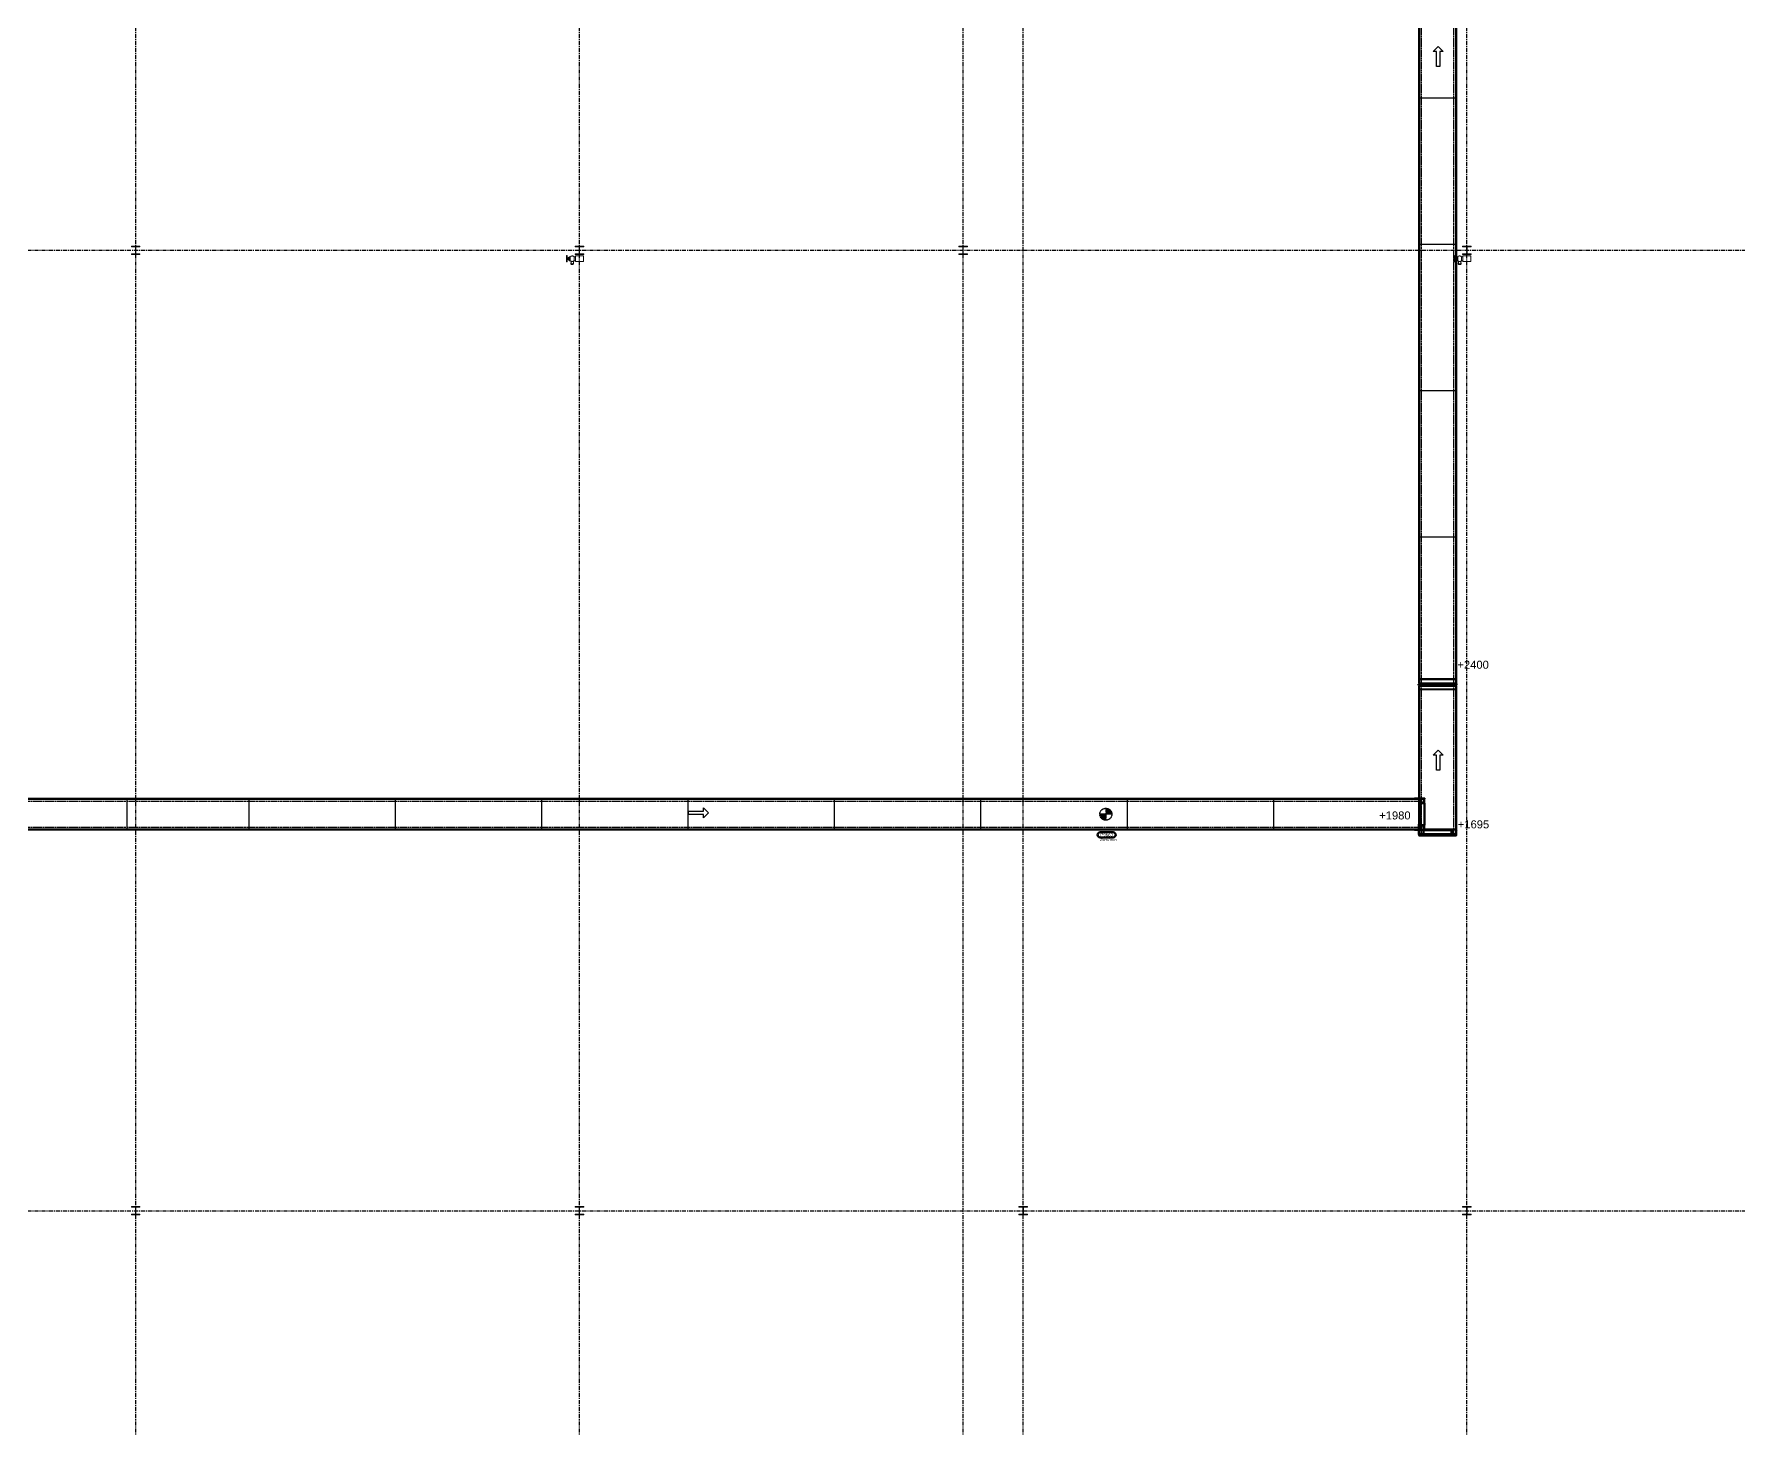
# Model space of a CAD drawing. Header units: millimetres. Extents: x -677815 to 406757, y -145898 to 39000.
# Drawn here: x 195800 to 238399, y -53451 to -18598 of the extents above; entities that cross this region are included whole.
import ezdxf
from ezdxf.enums import TextEntityAlignment as Align

# ---------------------------------------------------------------- set-up
doc = ezdxf.new("R2010")
doc.units = ezdxf.units.MM
doc.header["$LTSCALE"] = 8
for name, pattern in [('AM_ISO08W050', [18, 12, -1.5, 3, -1.5]), ('AM_ISO08W050x2', [9, 6, -0.75, 1.5, -0.75]), ('HIDDEN', [9.525, 6.35, -3.175]), ('Xref building Toll$0$Grid Line', [22.225, 12.7, -3.175, 3.175, -3.175]), ('Xref Conv Trash$0$AM_ISO02W050', [7.5, 6, -1.5]), ('Xref Conv Trash$0$AM_ISO08W050', [18, 12, -1.5, 3, -1.5]), ('Xref Conv Trash$0$CENTER', [7, 4, -1, 1, -1]), ('Xref Conv Trash$0$DASHDOT', [1, 0.5, -0.25, 0, -0.25]), ('Xref Conv Trash$0$DASHED', [1.5, 1, -0.5]), ('Xref Conv Trash$0$HIDDEN', [9.525, 6.35, -3.175])]:
    doc.linetypes.add(name, pattern=pattern)
for name, color, linetype, lineweight in [('Center', 7, 'AM_ISO08W050', 50), ('Xref building Toll$0$A-GENM', 8, 'Continuous', 9), ('Xref building Toll$0$S-COLS', 8, 'Continuous', 9), ('Xref Conv Trash$0$Cont 2.5', 7, 'Continuous', 50), ('Xref Conv Trash$0$Conv - Trash', 1, 'Continuous', 25), ('Xref Conv Trash$0$Conveyor Speeds', 8, 'Xref Conv Trash$0$AM_ISO08W050', 25), ('Xref Conv Trash$0$Hidden', 9, 'Xref Conv Trash$0$AM_ISO02W050', 25), ('Xref Conv Trash$0$P_Number', 4, 'Continuous', 50), ('Xref Conv Trash$0$Text', 40, 'Continuous', 35)]:
    doc.layers.add(name, color=color, linetype=linetype, lineweight=lineweight)
for name, color, linetype in [('Dimension', 7, 'Continuous'), ('GUARD', 150, 'Continuous'), ('HIDDEN2', 9, 'HIDDEN'), ('Xref building Toll$0$S-GRID', 8, 'Continuous')]:
    doc.layers.add(name, color=color, linetype=linetype)
doc.styles.add('Xref Conv Trash$0$Arial', font='arial.ttf', dxfattribs={"height": 2.950599})
doc.styles.add('Xref Conv Trash$0$STANDARD', font='ISOCP.SHX')

# ---------------------------------------------------------------- blocks, each defined once
blk = doc.blocks.new('*U123')
at = {"color": 0, "linetype": 'Continuous'}
blk.add_lwpolyline([(0, 0), (125, 125), (125, 42.5), (500, 42.5), (500, -42.5), (125, -42.5), (125, -125)], close=True, dxfattribs=at)
blk = doc.blocks.new('*U145')
at = {"lineweight": 50}
for p, q in [((0, 389), (260, 389)), ((0, 384), (0, 389)), ((0, 384), (260, 384)), ((109, 274), (9, 274)), ((9, 274), (9, -274)), ((13, 384), (13, 279)), ((124, 279), (13, 279)), ((109, 274), (109, -274)), ((124, 279), (124, 384)), ((260, 384), (260, 389)), ((1629, -384), (1629, 384)), ((37527, 389), (37787, 389)), ((37527, 384), (37527, 389)), ((37527, 384), (37787, 384)), ((37663, 279), (37663, 384)), ((37663, 279), (37774, 279)), ((37678, 274), (37778, 274)), ((37678, 274), (37678, -274)), ((37774, 384), (37774, 279)), ((37778, 274), (37778, -274)), ((37787, 389), (37787, 384)), ((0, -384), (260, -384)), ((0, -389), (0, -384)), ((0, -389), (260, -389)), ((109, -274), (9, -274)), ((124, -279), (13, -279)), ((13, -384), (13, -279)), ((124, -279), (124, -384)), ((260, -389), (260, -384)), ((37527, -384), (37787, -384)), ((37527, -389), (37527, -384)), ((37527, -389), (37787, -389)), ((37663, -279), (37774, -279)), ((37663, -279), (37663, -384)), ((37678, -274), (37778, -274)), ((37774, -384), (37774, -279)), ((37787, -389), (37787, -384))]:
    blk.add_line(p, q, dxfattribs=at)
for p, q in [((1530, 380), (1530, -379)), ((1530, 380), (1804, 380)), ((1531, 380), (1531, -379)), ((1548, 389), (1548, 384)), ((1781, 389), (1548, 389)), ((1781, 384), (1548, 384)), ((1548, 380), (1548, -379)), ((1643, 392), (1643, 389)), ((1673, 392), (1643, 392)), ((1673, 392), (1673, 389)), ((1776, 389), (1776, 384)), ((1781, 389), (1781, 384)), ((1787, 380), (1787, -379)), ((1803, 380), (1803, -379)), ((1804, 380), (1804, -379)), ((13, -308), (0, -308)), ((1530, -379), (1804, -379)), ((1781, -384), (1548, -384)), ((1548, -389), (1548, -384)), ((1781, -389), (1548, -389)), ((1643, -391), (1643, -389)), ((1673, -391), (1643, -391)), ((1673, -391), (1673, -389)), ((1776, -389), (1776, -384)), ((1781, -389), (1781, -384))]:
    blk.add_line(p, q)
at = {"linetype": 'Xref Conv Trash$0$DASHDOT'}
for p, q in [((1629, 384), (1629, 0)), ((1629, -384), (1629, 0)), ((1687, 384), (1687, 0)), ((1687, -384), (1687, 0))]:
    blk.add_line(p, q, dxfattribs=at)
at = {"linetype": 'Xref Conv Trash$0$HIDDEN'}
for p, q in [((1687, 271), (1629, 271)), ((1675, 287), (1641, 287)), ((1687, -271), (1629, -271)), ((1675, -287), (1641, -287))]:
    blk.add_line(p, q, dxfattribs=at)
at = {"linetype": 'Continuous'}
for p, q in [((1630, 384), (1630, 279)), ((1686, 279), (1630, 279)), ((1686, 384), (1686, 279)), ((1630, -384), (1630, -279)), ((1686, -279), (1630, -279)), ((1686, -384), (1686, -279))]:
    blk.add_line(p, q, dxfattribs=at)
at = {"linetype": 'Xref Conv Trash$0$CENTER'}
for p, q in [((1641, 287), (1641, 271)), ((1675, 287), (1675, 271)), ((1641, -287), (1641, -271)), ((1675, -287), (1675, -271))]:
    blk.add_line(p, q, dxfattribs=at)
at = {"linetype": 'Xref Conv Trash$0$DASHED'}
for p, q in [((1645, 384), (1645, 0)), ((1645, -384), (1645, 0)), ((1670, 384), (1670, 0)), ((1670, -384), (1670, 0))]:
    blk.add_line(p, q, dxfattribs=at)
at = {"lineweight": 50}
for points in [[(126, 384), (1629, 384), (1629, -384), (126, -384)], [(1687, 384), (37661, 384), (37661, -384), (1687, -384)]]:
    blk.add_lwpolyline(points, close=True, dxfattribs=at)
at = {"layer": 'Xref Conv Trash$0$Hidden'}
for p, q in [((13, 326), (1742, 326)), ((1658, 425), (1658, 0)), ((1658, -417), (1658, 0)), ((1742, 326), (37774, 326)), ((13, -326), (1742, -326)), ((1742, -326), (37774, -326))]:
    blk.add_line(p, q, dxfattribs=at)
at = {"layer": 'Xref Conv Trash$0$Hidden', "const_width": 150}
for points in [[(29816, -75, -0.414214), (29741, 0, -0.414213)], [(29816, 75, -0.414214), (29891, 0, -0.414213)]]:
    blk.add_lwpolyline(points, format="xyb", dxfattribs=at)
at = {"layer": 'Xref Conv Trash$0$Hidden'}
for points in [[(29816, 150), (29816, 0)], [(29816, 0), (29666, 0)], [(29966, 0), (29816, 0)], [(29816, 0), (29816, -150)]]:
    blk.add_lwpolyline(points, dxfattribs=at)
blk.add_circle((29816, 0), 150, dxfattribs=at)
blk = doc.blocks.new('*U146')
at = {"lineweight": 50}
for p, q in [((0, 466), (260, 466)), ((0, 460), (0, 466)), ((0, 460), (260, 460)), ((13, 460), (13, 356)), ((124, 356), (124, 460)), ((260, 460), (260, 466)), ((3721, -461), (3721, 460)), ((109, 350), (9, 350)), ((9, 350), (9, -350)), ((124, 356), (13, 356)), ((109, 350), (109, -350)), ((109, -350), (9, -350)), ((124, -356), (13, -356)), ((13, -461), (13, -356)), ((124, -356), (124, -461)), ((0, -461), (260, -461)), ((0, -466), (0, -461)), ((0, -466), (260, -466)), ((260, -466), (260, -461))]:
    blk.add_line(p, q, dxfattribs=at)
for p, q in [((3623, 456), (3623, -455)), ((3623, 456), (3623, -455)), ((3623, 456), (3897, 456)), ((3640, 466), (3640, 460)), ((3874, 466), (3640, 466)), ((3874, 460), (3640, 460)), ((3641, 456), (3641, -455)), ((3735, 468), (3735, 466)), ((3765, 468), (3735, 468)), ((3765, 468), (3765, 466)), ((3868, 466), (3868, 460)), ((3874, 466), (3874, 460)), ((3879, 456), (3879, -455)), ((3896, 456), (3896, -455)), ((3897, 456), (3897, -455)), ((13, -308), (0, -308)), ((3623, -455), (3897, -455)), ((3874, -461), (3640, -461)), ((3640, -466), (3640, -461)), ((3874, -466), (3640, -466)), ((3735, -468), (3735, -466)), ((3765, -468), (3735, -468)), ((3765, -468), (3765, -466)), ((3868, -466), (3868, -461)), ((3874, -466), (3874, -461))]:
    blk.add_line(p, q)
at = {"linetype": 'Xref Conv Trash$0$DASHDOT'}
for p, q in [((3721, 460), (3721, 0)), ((3779, 460), (3779, 0)), ((3721, -461), (3721, 0)), ((3779, -461), (3779, 0))]:
    blk.add_line(p, q, dxfattribs=at)
at = {"linetype": 'Continuous'}
for p, q in [((3722, 460), (3722, 356)), ((3778, 460), (3778, 356)), ((3778, 356), (3722, 356)), ((3722, -461), (3722, -356)), ((3778, -356), (3722, -356)), ((3778, -461), (3778, -356))]:
    blk.add_line(p, q, dxfattribs=at)
at = {"linetype": 'Xref Conv Trash$0$DASHED'}
for p, q in [((3738, 460), (3738, 0)), ((3763, 460), (3763, 0)), ((3738, -461), (3738, 0)), ((3763, -461), (3763, 0))]:
    blk.add_line(p, q, dxfattribs=at)
at = {"linetype": 'Xref Conv Trash$0$HIDDEN'}
for p, q in [((3779, 348), (3721, 348)), ((3767, 364), (3733, 364)), ((3779, -347), (3721, -347)), ((3767, -363), (3733, -363))]:
    blk.add_line(p, q, dxfattribs=at)
at = {"linetype": 'Xref Conv Trash$0$CENTER'}
for p, q in [((3733, 364), (3733, 348)), ((3767, 364), (3767, 348)), ((3733, -363), (3733, -347)), ((3767, -363), (3767, -347))]:
    blk.add_line(p, q, dxfattribs=at)
at = {"lineweight": 50}
for points in [[(126, 460), (3721, 460), (3721, -461), (126, -461)], [(3779, 460), (35849, 460), (35849, -461), (3779, -461)]]:
    blk.add_lwpolyline(points, close=True, dxfattribs=at)
at = {"layer": 'Xref Conv Trash$0$Hidden'}
for p, q in [((3750, 502), (3750, 0)), ((13, 402), (3834, 402)), ((3750, -493), (3750, 0)), ((3834, 402), (35962, 402)), ((13, -403), (3834, -403)), ((3834, -403), (35962, -403))]:
    blk.add_line(p, q, dxfattribs=at)
blk = doc.blocks.new('Xref Conv Trash$0$Pno2')
at = {"layer": 'Xref Conv Trash$0$Cont 2.5', "lineweight": 50}
blk.add_lwpolyline([(-6.5, 2.5), (6.3, 2.5, -1), (6.3, -2.5), (-6.5, -2.5, -1)], format="xyb", close=True, dxfattribs=at)
at = {"layer": 'Xref Conv Trash$0$Text', "color": 7, "style": 'Xref Conv Trash$0$STANDARD'}
blk.add_attdef('PNO', text='', height=3, dxfattribs=at).set_placement((0, 0), align=Align.MIDDLE)
blk = doc.blocks.new('Xref Conv Trash')
at = {"layer": 'Xref Conv Trash$0$Conv - Trash'}
for p, q in [((230410, -20190), (231331, -20190)), ((230410, -23848), (231331, -23848)), ((230410, -27505), (231331, -27505)), ((230410, -31163), (231331, -31163)), ((198116, -37708), (198116, -38476)), ((201164, -37708), (201164, -38476)), ((204822, -37708), (204822, -38476)), ((208479, -37708), (208479, -38476)), ((212137, -37708), (212137, -38476)), ((215795, -37708), (215795, -38476)), ((219452, -37708), (219452, -38476)), ((223110, -37708), (223110, -38476)), ((226767, -37708), (226767, -38476))]:
    blk.add_line(p, q, dxfattribs=at)
for name, p, rotation in [('*U146', (230870, -38601), 89.99999999999999), ('*U123', (230883, -18909), 270), ('*U123', (230883, -36495), 270), ('*U123', (212651, -38057), 180)]:
    blk.add_blockref(name, p, dxfattribs=dict(at, rotation=rotation))
blk.add_blockref('*U145', (192764, -38092), dxfattribs=at)
at = {"layer": 'Xref Conv Trash$0$P_Number', "xscale": 25.4, "yscale": 25.4, "zscale": 25.4}
blk.add_blockref('Xref Conv Trash$0$Pno2', (222602, -38607), dxfattribs=at).add_auto_attribs({'PNO': 'P9663'})
at = {"layer": 'Xref Conv Trash$0$Conv - Trash', "char_height": 200, "width": 2947.07, "attachment_point": 9, "style": 'Xref Conv Trash$0$Arial'}
for s, insert in [('+2400', (232150, -34459)), ('+1980', (230195, -38225)), ('+1695', (232159, -38448))]:
    blk.add_mtext(s, dxfattribs=dict(at, insert=insert))
at = {"layer": 'Xref Conv Trash$0$Conveyor Speeds', "insert": (222429, -38687), "char_height": 75, "attachment_point": 1, "style": 'Xref Conv Trash$0$STANDARD'}
blk.add_mtext_dynamic_manual_height_columns('25m/min', width=1630.75, gutter_width=11.4, heights=[0], dxfattribs=at)
blk = doc.blocks.new('Xref building Toll$0$Toll Grids')
at = {"layer": 'Xref building Toll$0$S-GRID', "linetype": 'Xref building Toll$0$Grid Line'}
for p, q in [((198340, -125373.3), (198340, 36031.5)), ((209427, -125373.2), (209427, 36031.6)), ((220514, -125373.3), (220514, 36031.5)), ((231601, -125373.3), (231601, 36031.5)), ((219014, -125373.2), (219014, 19027.1)), ((-9195.8, -24000), (280997.7, -24000)), ((-9195.8, -48000), (280997.7, -48000))]:
    blk.add_line(p, q, dxfattribs=at)
blk = doc.blocks.new('Xref building Toll$0$UC-Universal Column-Column - C2_5-200UC60-1337977-MASTER GROUND FLOOR')
at = {"layer": 'Xref building Toll$0$S-COLS', "lineweight": 18}
for p, q in [((105, 102.5), (-105, 102.5)), ((-105, 102.5), (-105, 88.3)), ((-105, 88.3), (-16.05, 88.3)), ((-4.65, 76.9), (-4.65, -76.9)), ((4.65, -76.9), (4.65, 76.9)), ((16.05, 88.3), (105, 88.3)), ((105, 88.3), (105, 102.5)), ((-16.05, -88.3), (-105, -88.3)), ((-105, -88.3), (-105, -102.5)), ((-105, -102.5), (105, -102.5)), ((105, -88.3), (16.05, -88.3)), ((105, -102.5), (105, -88.3))]:
    blk.add_line(p, q, dxfattribs=at)
at = {"layer": 'Xref building Toll$0$S-COLS'}
for p, q in [((-105, 102.5), (-105, 102.5)), ((-105, 88.3), (-105, 88.3)), ((105, 102.5), (105, 102.5)), ((105, 88.3), (105, 88.3)), ((-105, -88.3), (-105, -88.3)), ((-105, -102.5), (-105, -102.5)), ((105, -88.3), (105, -88.3)), ((105, -102.5), (105, -102.5))]:
    blk.add_line(p, q, dxfattribs=at)
at = {"layer": 'Xref building Toll$0$S-COLS', "lineweight": 18}
for centre, start, end in [((-16.05, 76.9), 0, 90), ((16.05, 76.9), 90, 180), ((-16.05, -76.9), 270, 0), ((16.05, -76.9), 180, 270)]:
    blk.add_arc(centre, 11.4, start, end, dxfattribs=at)
blk = doc.blocks.new('Xref building Toll$0$UC-Universal Column-Column - C2_5-200UC60-1337980-MASTER GROUND FLOOR')
at = {"layer": 'Xref building Toll$0$S-COLS', "lineweight": 18}
for p, q in [((105, 102.5), (-105, 102.5)), ((-105, 102.5), (-105, 88.3)), ((-105, 88.3), (-16.05, 88.3)), ((-4.65, 76.9), (-4.65, -76.9)), ((4.65, -76.9), (4.65, 76.9)), ((16.05, 88.3), (105, 88.3)), ((105, 88.3), (105, 102.5)), ((-16.05, -88.3), (-105, -88.3)), ((-105, -88.3), (-105, -102.5)), ((-105, -102.5), (105, -102.5)), ((105, -88.3), (16.05, -88.3)), ((105, -102.5), (105, -88.3))]:
    blk.add_line(p, q, dxfattribs=at)
at = {"layer": 'Xref building Toll$0$S-COLS'}
for p, q in [((-105, 102.5), (-105, 102.5)), ((-105, 88.3), (-105, 88.3)), ((105, 102.5), (105, 102.5)), ((105, 88.3), (105, 88.3)), ((-105, -88.3), (-105, -88.3)), ((-105, -102.5), (-105, -102.5)), ((105, -88.3), (105, -88.3)), ((105, -102.5), (105, -102.5))]:
    blk.add_line(p, q, dxfattribs=at)
at = {"layer": 'Xref building Toll$0$S-COLS', "lineweight": 18}
for centre, start, end in [((-16.05, 76.9), 0, 90), ((16.05, 76.9), 90, 180), ((-16.05, -76.9), 270, 0), ((16.05, -76.9), 180, 270)]:
    blk.add_arc(centre, 11.4, start, end, dxfattribs=at)
blk = doc.blocks.new('Xref building Toll$0$UC-Universal Column-Column - C2_5-200UC60-1338436-MASTER GROUND FLOOR')
at = {"layer": 'Xref building Toll$0$S-COLS', "lineweight": 18}
for p, q in [((105, 102.5), (-105, 102.5)), ((-105, 102.5), (-105, 88.3)), ((-105, 88.3), (-16.05, 88.3)), ((-4.65, 76.9), (-4.65, -76.9)), ((4.65, -76.9), (4.65, 76.9)), ((16.05, 88.3), (105, 88.3)), ((105, 88.3), (105, 102.5)), ((-16.05, -88.3), (-105, -88.3)), ((-105, -88.3), (-105, -102.5)), ((-105, -102.5), (105, -102.5)), ((105, -88.3), (16.05, -88.3)), ((105, -102.5), (105, -88.3))]:
    blk.add_line(p, q, dxfattribs=at)
at = {"layer": 'Xref building Toll$0$S-COLS'}
for p, q in [((-105, 102.5), (-105, 102.5)), ((-105, 88.3), (-105, 88.3)), ((105, 102.5), (105, 102.5)), ((105, 88.3), (105, 88.3)), ((-105, -88.3), (-105, -88.3)), ((-105, -102.5), (-105, -102.5)), ((105, -88.3), (105, -88.3)), ((105, -102.5), (105, -102.5))]:
    blk.add_line(p, q, dxfattribs=at)
at = {"layer": 'Xref building Toll$0$S-COLS', "lineweight": 18}
for centre, start, end in [((-16.05, 76.9), 0, 90), ((16.05, 76.9), 90, 180), ((-16.05, -76.9), 270, 0), ((16.05, -76.9), 180, 270)]:
    blk.add_arc(centre, 11.4, start, end, dxfattribs=at)
blk = doc.blocks.new('Xref building Toll$0$UC-Universal Column-Column - C2_5-200UC60-1338439-MASTER GROUND FLOOR')
at = {"layer": 'Xref building Toll$0$S-COLS', "lineweight": 18}
for p, q in [((105, 102.5), (-105, 102.5)), ((-105, 102.5), (-105, 88.3)), ((-105, 88.3), (-16.05, 88.3)), ((-4.65, 76.9), (-4.65, -76.9)), ((4.65, -76.9), (4.65, 76.9)), ((16.05, 88.3), (105, 88.3)), ((105, 88.3), (105, 102.5)), ((-16.05, -88.3), (-105, -88.3)), ((-105, -88.3), (-105, -102.5)), ((-105, -102.5), (105, -102.5)), ((105, -88.3), (16.05, -88.3)), ((105, -102.5), (105, -88.3))]:
    blk.add_line(p, q, dxfattribs=at)
at = {"layer": 'Xref building Toll$0$S-COLS'}
for p, q in [((-105, 102.5), (-105, 102.5)), ((-105, 88.3), (-105, 88.3)), ((105, 102.5), (105, 102.5)), ((105, 88.3), (105, 88.3)), ((-105, -88.3), (-105, -88.3)), ((-105, -102.5), (-105, -102.5)), ((105, -88.3), (105, -88.3)), ((105, -102.5), (105, -102.5))]:
    blk.add_line(p, q, dxfattribs=at)
at = {"layer": 'Xref building Toll$0$S-COLS', "lineweight": 18}
for centre, start, end in [((-16.05, 76.9), 0, 90), ((16.05, 76.9), 90, 180), ((-16.05, -76.9), 270, 0), ((16.05, -76.9), 180, 270)]:
    blk.add_arc(centre, 11.4, start, end, dxfattribs=at)
blk = doc.blocks.new('Xref building Toll$0$HYD-SINGLE HEAD - Standard-V337-MASTER GROUND FLOOR')
at = {"layer": 'Xref building Toll$0$A-GENM'}
for p, q in [((186, 12), (-14, 12)), ((-14, -128), (-14, 12)), ((186, 12), (186, -128)), ((231, 71), (231, 54)), ((236, 54), (236, -4)), ((296, -4), (296, 54)), ((301, 54), (301, 71)), ((390, 12), (390, -9)), ((390, 12), (400, 12)), ((400, 12), (409, 12)), ((410, -32), (410, 12)), ((-14, -128), (186, -128)), ((217, -8), (186, -8)), ((186, -108), (217, -108)), ((217, -8), (217, -10)), ((217, -58), (217, -8)), ((217, -108), (217, -58)), ((217, -107), (217, -108)), ((347, -8), (315, -8)), ((315, -58), (315, -8)), ((315, -8), (315, -10)), ((315, -108), (315, -58)), ((315, -107), (315, -108)), ((315, -108), (347, -108)), ((347, -10), (347, -8)), ((347, -8), (347, -108)), ((367, -28), (347, -28)), ((347, -88), (367, -88)), ((347, -108), (347, -107)), ((367, -43), (367, -28)), ((367, -28), (367, -88)), ((390, -48), (367, -48)), ((367, -68), (393, -68)), ((367, -88), (367, -73)), ((390, -58), (390, -128)), ((400, -128), (390, -128)), ((409, -128), (400, -128)), ((410, -128), (410, -108))]:
    blk.add_line(p, q, dxfattribs=at)
at = {"layer": 'Xref building Toll$0$A-GENM', "flags": 128}
for points in [[(217, -8), (220, -7), (222, -5), (224, -3), (226, -1), (228, 0), (231, 2), (233, 3), (236, 4), (238, 6), (241, 7), (243, 8), (246, 8), (249, 9), (252, 10), (254, 10), (257, 11), (260, 11), (263, 11), (265, 12), (268, 12), (271, 11), (274, 11), (277, 11), (279, 10), (282, 10), (285, 9), (287, 8), (290, 7), (293, 6), (295, 5), (298, 4), (300, 3), (303, 1), (305, 0), (307, -2), (310, -3), (312, -5), (314, -7), (315, -8)], [(390, 12), (390, 12), (390, 12), (390, 13), (390, 13), (390, 14), (390, 14), (390, 14), (390, 15), (390, 15), (390, 15), (391, 16), (391, 16), (391, 16), (391, 17), (391, 17), (392, 17), (392, 18), (392, 18), (392, 18), (393, 19), (393, 19), (393, 19), (394, 19), (394, 20), (394, 20), (395, 20), (395, 20), (395, 21), (396, 21), (396, 21), (396, 21), (397, 21), (397, 21), (398, 21), (398, 21), (398, 21), (399, 21), (399, 22), (400, 22), (400, 22), (400, 22), (401, 21), (401, 21), (402, 21), (402, 21), (402, 21), (403, 21), (403, 21), (403, 21), (404, 21), (404, 20), (405, 20), (405, 20), (405, 20), (406, 20), (406, 19), (406, 19), (406, 19), (407, 19), (407, 18), (407, 18), (408, 18), (408, 17), (408, 17), (408, 17), (408, 16), (409, 16), (409, 16), (409, 15), (409, 15), (409, 14), (409, 14), (409, 14), (409, 13), (410, 13), (410, 13), (410, 12), (410, 12), (410, 12)], [(390, -9), (390, -7), (390, -5), (390, -3), (390, -2), (390, 0), (390, 2), (390, 3), (390, 4), (390, 5), (390, 6), (390, 7), (390, 8), (390, 9), (390, 10), (390, 10), (390, 11), (390, 11), (390, 11), (390, 12), (390, 12)], [(390, 12), (390, 11), (390, 11), (390, 11), (390, 11), (390, 10), (390, 10), (390, 9), (390, 8), (390, 7), (390, 6), (390, 5), (390, 4), (390, 2), (390, 1), (390, -1), (390, -2), (390, -4), (390, -6), (390, -8), (390, -10), (390, -12), (390, -14), (390, -16), (390, -18), (390, -21), (390, -23), (390, -25), (390, -28), (390, -31), (390, -33), (390, -36), (390, -38), (390, -41), (390, -44), (390, -47), (390, -49), (390, -52), (390, -55), (390, -58), (390, -61), (390, -63), (390, -66), (390, -69), (390, -72), (390, -74), (390, -77), (390, -80), (390, -82), (390, -85), (390, -88), (390, -90), (390, -93), (390, -95), (390, -97), (390, -100), (390, -102), (390, -104), (390, -106), (390, -108), (390, -110), (390, -112), (390, -114), (390, -115), (390, -117), (390, -118), (390, -120), (390, -121), (390, -122), (390, -123), (390, -124), (390, -125), (390, -126), (390, -127), (390, -127), (390, -128), (390, -128), (390, -128), (390, -128), (390, -128)], [(410, 12), (410, 11), (410, 11), (410, 11), (410, 11), (410, 10), (410, 10), (410, 9), (410, 8), (410, 7), (410, 6), (410, 5), (410, 4), (410, 2), (410, 1), (410, -1), (410, -2), (410, -4), (410, -6), (410, -8), (410, -10), (410, -12), (410, -14), (410, -16), (410, -18), (410, -21), (410, -23), (410, -25), (410, -28), (410, -31)], [(410, -128), (410, -128), (410, -128), (410, -128), (410, -128), (410, -127), (410, -126), (410, -126), (410, -125), (410, -124), (410, -123), (410, -122), (410, -121), (410, -119), (410, -118), (410, -116), (410, -115), (410, -113), (410, -111), (410, -109), (410, -107), (410, -105), (410, -103), (410, -101), (410, -99), (410, -96), (410, -94), (410, -91), (410, -89), (410, -86), (410, -84), (410, -81), (410, -79), (410, -76), (410, -73), (410, -70), (410, -68), (410, -65), (410, -62), (410, -59), (410, -56), (410, -54), (410, -51), (410, -48), (410, -45), (410, -43), (410, -40), (410, -37), (410, -35), (410, -32), (410, -29), (410, -27), (410, -24), (410, -22), (410, -20), (410, -17), (410, -15), (410, -13), (410, -11), (410, -9), (410, -7), (410, -5), (410, -3), (410, -2), (410, 0), (410, 2), (410, 3), (410, 4), (410, 5), (410, 6), (410, 7), (410, 8), (410, 9), (410, 10), (410, 10), (410, 11), (410, 11), (410, 11), (410, 12), (410, 12)], [(315, -108), (313, -110), (311, -112), (309, -114), (307, -116), (305, -117), (302, -119), (300, -120), (297, -121), (295, -123), (292, -124), (289, -125), (287, -125), (284, -126), (281, -127), (279, -127), (276, -128), (273, -128), (270, -128), (268, -128), (265, -128), (262, -128), (259, -128), (256, -128), (254, -127), (251, -127), (248, -126), (245, -125), (243, -124), (240, -123), (238, -122), (235, -121), (233, -120), (230, -118), (228, -117), (226, -115), (223, -114), (221, -112), (219, -110), (217, -108)], [(390, -105), (390, -103), (390, -101), (390, -99), (390, -96), (390, -94), (390, -91), (390, -89), (390, -86), (390, -84), (390, -81), (390, -79), (390, -76), (390, -73), (390, -70), (390, -68), (390, -65), (390, -62), (390, -59)], [(390, -128), (390, -128), (390, -128), (390, -128), (390, -128), (390, -127), (390, -126), (390, -126), (390, -125), (390, -124), (390, -123), (390, -122), (390, -121), (390, -119), (390, -118), (390, -116), (390, -115), (390, -113)], [(410, -128), (410, -129), (410, -129), (410, -130), (410, -130), (409, -130), (409, -131), (409, -131), (409, -132), (409, -132), (409, -132), (409, -133), (409, -133), (408, -133), (408, -134), (408, -134), (408, -134), (407, -135), (407, -135), (407, -135), (407, -136), (406, -136), (406, -136), (406, -136), (405, -137), (405, -137), (405, -137), (404, -137), (404, -137), (404, -138), (403, -138), (403, -138), (403, -138), (402, -138), (402, -138), (401, -138), (401, -138), (401, -138), (400, -138), (400, -138), (399, -138), (399, -138), (399, -138), (398, -138), (398, -138), (397, -138), (397, -138), (397, -138), (396, -138), (396, -138), (395, -138), (395, -137), (395, -137), (394, -137), (394, -137), (394, -137), (393, -136), (393, -136), (393, -136), (393, -136), (392, -135), (392, -135), (392, -135), (392, -134), (391, -134), (391, -134), (391, -133), (391, -133), (391, -133), (390, -132), (390, -132), (390, -131), (390, -131), (390, -131), (390, -130), (390, -130), (390, -129), (390, -129), (390, -129), (390, -128)], [(410, -108), (410, -110), (410, -112), (410, -114), (410, -115), (410, -117), (410, -118), (410, -120), (410, -121), (410, -122), (410, -123), (410, -124), (410, -125), (410, -126), (410, -127), (410, -127), (410, -128), (410, -128), (410, -128), (410, -128), (410, -128)]]:
    blk.add_lwpolyline(points, dxfattribs=at)
at = {"layer": 'Xref building Toll$0$A-GENM'}
blk.add_arc((400, -58), 10, 165, 225, dxfattribs=at)
for centre, major_axis, start_param, end_param in [((266, 71), (35, 0), 0, 3.141593), ((266, 54), (35, 0), 0, 3.141593), ((266, 71), (35, 0), 3.141593, 3.665191), ((266, 54), (35, 0), 3.141593, 3.665191), ((266, 54), (30, 0), 0, 3.141593), ((266, 54), (30, 0), 3.141593, 3.403392), ((266, -4), (30, 0), 0, 3.141593), ((266, 54), (30, 0), 6.021386, 6.283185), ((266, 71), (35, 0), 5.759587, 6.283185), ((266, 54), (35, 0), 5.759587, 6.283185), ((266, -4), (30, 0), 3.141593, 3.490659), ((266, -4), (30, 0), 5.934119, 6.283185)]:
    blk.add_ellipse(centre, major_axis=major_axis, ratio=0.5, start_param=start_param, end_param=end_param, dxfattribs=at)
blk = doc.blocks.new('Xref building Toll$0$building block 28092016')
at = {"layer": 'Xref building Toll$0$A-GENM', "rotation": 180}
for p in [(932063, -695770), (954237, -695770)]:
    blk.add_blockref('Xref building Toll$0$HYD-SINGLE HEAD - Standard-V337-MASTER GROUND FLOOR', p, dxfattribs=at)
at = {"layer": 'Xref building Toll$0$S-COLS', "rotation": 180}
for name, p in [('Xref building Toll$0$UC-Universal Column-Column - C2_5-200UC60-1338436-MASTER GROUND FLOOR', (920890, -695499)), ('Xref building Toll$0$UC-Universal Column-Column - C2_5-200UC60-1338436-MASTER GROUND FLOOR', (931977, -695499)), ('Xref building Toll$0$UC-Universal Column-Column - C2_5-200UC60-1337977-MASTER GROUND FLOOR', (941564, -695499)), ('Xref building Toll$0$UC-Universal Column-Column - C2_5-200UC60-1338436-MASTER GROUND FLOOR', (954151, -695499)), ('Xref building Toll$0$UC-Universal Column-Column - C2_5-200UC60-1338439-MASTER GROUND FLOOR', (920890, -719499)), ('Xref building Toll$0$UC-Universal Column-Column - C2_5-200UC60-1338439-MASTER GROUND FLOOR', (931977, -719499)), ('Xref building Toll$0$UC-Universal Column-Column - C2_5-200UC60-1337980-MASTER GROUND FLOOR', (943064, -719499)), ('Xref building Toll$0$UC-Universal Column-Column - C2_5-200UC60-1338439-MASTER GROUND FLOOR', (954151, -719499))]:
    blk.add_blockref(name, p, dxfattribs=at)
blk = doc.blocks.new('Xref building Toll')
for name, p in [('Xref building Toll$0$Toll Grids', (0, 0)), ('Xref building Toll$0$building block 28092016', (-722550, 671499))]:
    blk.add_blockref(name, p)
blk = doc.blocks.new('FOLDED_DETAIL_PLAN')
at = {"layer": 'Center', "linetype": 'AM_ISO08W050x2', "lineweight": 50}
for p, q in [((-471, 120), (-480, 116)), ((-472, 80), (-462, 80)), ((-472, 55), (-462, 55)), ((472, 80), (462, 80)), ((472, 55), (462, 55)), ((471, 120), (480, 116))]:
    blk.add_line(p, q, dxfattribs=at)
at = {"layer": 'GUARD'}
for p, q in [((-480, 127), (-478, 128)), ((-469, 94), (-480, 127)), ((-478, 128), (-466, 95)), ((-469, 94), (-469, 3)), ((-466, 129), (-469, 129)), ((-469, 129), (-469, 103)), ((-469, 94), (-469, 86)), ((-466, 95), (-466, 129)), ((-466, 3), (-466, 95)), ((0, 0), (-462, 0)), ((0, 0), (462, 0)), ((466, 95), (466, 129)), ((466, 129), (468, 129)), ((478, 128), (466, 95)), ((466, 3), (466, 95)), ((468, 129), (468, 103)), ((468, 94), (468, 3)), ((468, 94), (468, 86)), ((468, 94), (480, 127)), ((480, 127), (478, 128)), ((-462, -3), (0, -3)), ((462, -3), (0, -3))]:
    blk.add_line(p, q, dxfattribs=at)
for centre, radius, start, end in [((-462, 3), 6, 180, 270), ((-462, 3), 3, 180, 270), ((462, 3), 3, 270, 0), ((462, 3), 6, 270, 0)]:
    blk.add_arc(centre, radius, start, end, dxfattribs=at)
at = {"layer": 'HIDDEN2'}
for p, q in [((-475, 121), (-478, 120)), ((-473, 116), (-476, 115)), ((-469, 103), (-469, 94)), ((-469, 86), (-466, 86)), ((-469, 74), (-466, 74)), ((-469, 60), (-466, 60)), ((-469, 50), (-466, 50)), ((468, 86), (466, 86)), ((468, 74), (466, 74)), ((468, 60), (466, 60)), ((468, 50), (466, 50)), ((468, 103), (468, 94)), ((473, 116), (476, 115)), ((475, 121), (478, 120))]:
    blk.add_line(p, q, dxfattribs=at)

msp = doc.modelspace()

# ---------------------------------------------------------------- block references
for name in ['Xref building Toll', 'Xref Conv Trash']:
    msp.add_blockref(name, (0, 0))
at = {"layer": 'Dimension'}
msp.add_blockref('FOLDED_DETAIL_PLAN', (230870, -38629), dxfattribs=at)

doc.saveas('drawing.dxf')
